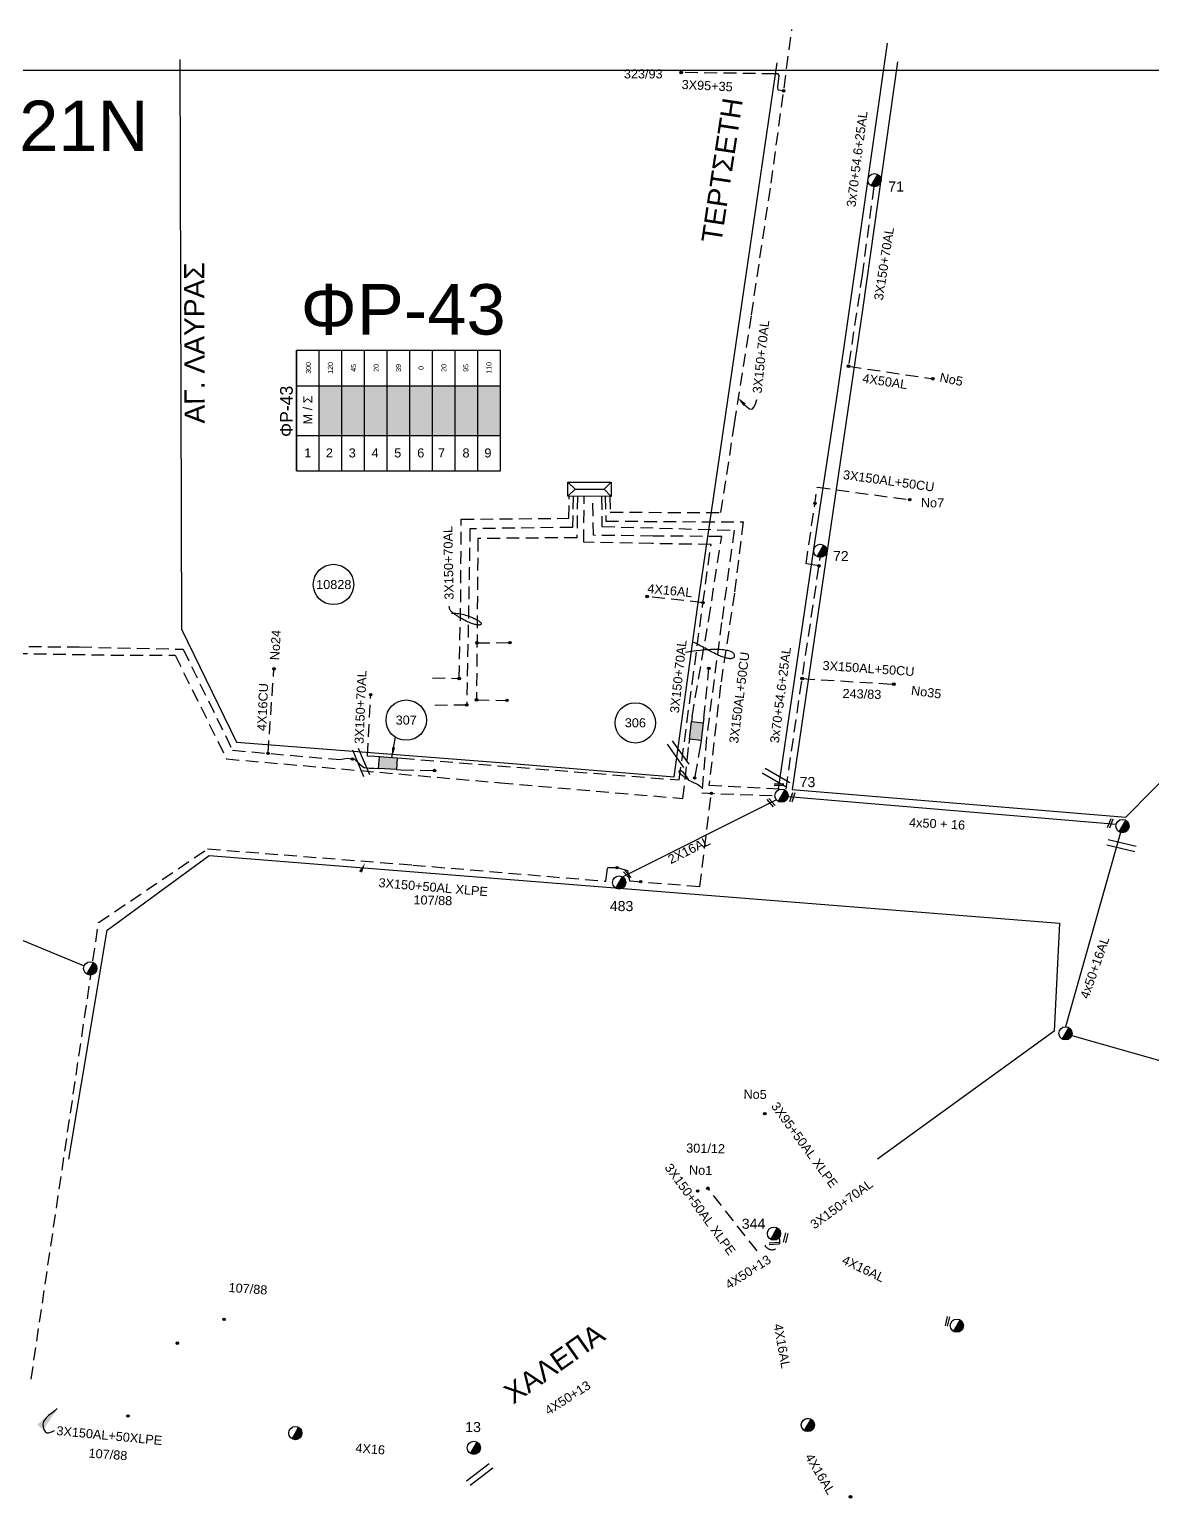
# Model space of a CAD drawing. Header units: millimetres. Extents: x 738 to 2138, y 37 to 533.
# Drawn here: x 1210.4 to 1321.7, y 377.1 to 523.7 of the extents above; entities that cross this region are included whole.
import ezdxf
from ezdxf.enums import TextEntityAlignment as Align

# ---------------------------------------------------------------- set-up
doc = ezdxf.new("R2010")
doc.units = ezdxf.units.MM
doc.linetypes.add('DASHED', pattern=[19.05, 12.7, -6.35])
for name, color, linetype in [('Link Box 4 Διευθύνσεων', 7, 'Continuous'), ('Άγνωστα', 7, 'Continuous'), ('Ασφαλειοκιβώτια Χ.Τ 9 αναχωρήσεων', 7, 'Continuous'), ('Γυμνά εναέρια ΧΤ   4x35CU', 7, 'Continuous'), ('Γυμνά εναέρια ΧΤ (1Φ)   2x16AL', 7, 'Continuous'), ('Γυμνά εναέρια ΧΤ (3Φ)   4x16AL', 7, 'Continuous'), ('Γυμνά εναέρια ΧΤ (3Φ)   4x50AL', 7, 'Continuous'), ('Γυμνά εναέρια ΧΤ και ΦΟΠ (3Φ)   4x50+16AL', 7, 'Continuous'), ('Εναέρια παροχή ΧΤ 4x16', 7, 'Continuous'), ('Επιγραφές - Σχήματα', 7, 'Continuous'), ('Καλώδια ΧΤ   3x150 AL+50XLPE', 7, 'DASHED'), ('Καλώδια ΧΤ   3x150+50AL XLPE', 7, 'DASHED'), ('Καλώδια ΧΤ   3x150+50CU', 7, 'DASHED'), ('Καλώδια ΧΤ   3x150+70 AL', 7, 'DASHED'), ('Καλώδια ΧΤ   3x150AL+50CU', 7, 'DASHED'), ('Καλώδια ΧΤ   3x95+35 XLPE', 7, 'DASHED'), ('Καλώδια ΧΤ   3x95+50 AL XLPE', 7, 'DASHED'), ('Μηχανική τομή', 7, 'Continuous'), ('Στύλος ΦΜ', 7, 'Continuous'), ('Στύλος ΦΜ @ 1', 7, 'Continuous'), ('Συνδέσεις', 7, 'Continuous'), ('Συνεστραμμένα ΧΤ   3x70+54.6+25 AL', 7, 'SYN_LINE'), ('Τομή', 7, 'Continuous'), ('Υποσταθμός πόλεως', 7, 'Continuous'), ('Υπόβαθρο ΔΕΗ', 7, 'Continuous'), ('Υπόγεια καλώδια Δικτύου ΧΤ και Παρ. ΧΤ - 3X150+70 AL', 7, 'DASHED'), ('Υπόγεια καλώδια Παροχών ΧΤ   4x16AL', 7, 'DASHED'), ('Υπόγεια καλώδια Παροχών ΧΤ   4x16CU', 7, 'DASHED'), ('Υπόγεια καλώδια Παροχών ΧΤ   4x50AL', 7, 'DASHED')]:
    doc.layers.add(name, color=color, linetype=linetype)
doc.styles.add('arial', font='arial.ttf')
doc.styles.get("Standard").update_dxf_attribs({"font": 'arial.ttf'})
doc.linetypes.add('SYN_LINE', pattern='A,0.5,-0.0001,["/\\/\\/\\/",Standard,S=0.1,R=0,X=0,Y=-0.05],-0.25', length=0.7501)
doc.dimstyles.new('ISO-25', dxfattribs={"dimtxt": 2.5, "dimasz": 2.5, "dimexe": 1.25, "dimexo": 0.625, "dimtad": 1, "dimtxsty": 'Standard', "dimcen": 2.5, "dimadec": 0, "dimazin": 0, "dimtfac": 1, "dimtmove": 0, "dimatfit": 3, "dimfxl": 1, "dimarcsym": 0})

# ---------------------------------------------------------------- blocks, each defined once
blk = doc.blocks.new('ΥΠΑΡΧΩΝ ΤΣΙΜΕΝΤΕΝΙΟΣ ΣΤΥΛΟΣ')
at = {"layer": 'Στύλος ΦΜ'}
blk.add_hatch(color=7, dxfattribs=at).paths.add_polyline_path([(-1.29, -2.28, 0.574793), (2.62, 0, 0.268822), (1.3, 2.27)])
blk.add_line((-1.29, -2.28), (1.3, 2.27), dxfattribs=at)
blk.add_circle((0, 0), 2.62, dxfattribs=at)
at = {"layer": 'Στύλος ΦΜ', "flags": 4}
for tag, p in [('ΑΡΙΘΜΟΣ', (-4.68, 8.05)), ('ΤΥΠΟΣ', (-4.91, 3.03))]:
    blk.add_attdef(tag, p, '', height=4, dxfattribs=at)
blk = doc.blocks.new('_ΣΥΝΔΕΣΗ')
at = {"layer": 'Συνδέσεις', "linetype": 'SYN_LINE', "ltscale": 40}
blk.add_hatch(color=256, dxfattribs=at).paths.add_polyline_path([(-116.75, 2339.64, 1), (-117.75, 2339.64, 1)])
at = {"layer": 'Συνδέσεις'}
blk.add_circle((-117.25, 2339.64), 0.5, dxfattribs=at)
blk = doc.blocks.new('ΜΗΧΑΝΙΚΗ ΤΟΜΗ')
at = {"layer": 'Μηχανική τομή', "ltscale": 40}
for p, q in [((-1.89, 0.78), (1.89, 0.78)), ((1.89, 0), (-1.89, 0))]:
    blk.add_line(p, q, dxfattribs=at)
blk = doc.blocks.new('ΤΟΜΗ')
at = {"layer": 'Τομή', "ltscale": 40}
for p, q in [((-5.68, 0), (5.68, 0)), ((5.68, -2.33), (-5.68, -2.33))]:
    blk.add_line(p, q, dxfattribs=at)
blk = doc.blocks.new('LINK BOX 4 ΑΝΑΧΩΡΗΣΕΩΝ')
at = {"layer": 'Link Box 4 Διευθύνσεων', "ltscale": 40}
blk.add_hatch(color=256, dxfattribs=at).paths.add_polyline_path([(-3.54, 0), (-3.54, -4.67), (3.54, -4.67), (3.54, 0)])
for p, q in [((-3.54, 0), (-5.33, 0)), ((5.33, 0), (3.54, 0)), ((-3.54, -4.67), (-5.33, -4.67)), ((5.33, -4.67), (3.54, -4.67))]:
    blk.add_line(p, q, dxfattribs=at)
blk.add_lwpolyline([(-3.54, -4.67), (-3.54, 0), (3.54, 0), (3.54, -4.67)], close=True, dxfattribs=at)
blk = doc.blocks.new('ΥΠΟΣΤΑΘΜΟΣ ΠΟΛΕΩΣ')
at = {"layer": 'Υποσταθμός πόλεως', "linetype": 'Continuous', "ltscale": 40}
blk.add_lwpolyline([(-8.57, 2.82), (8.57, 2.82), (8.57, -2.82), (-8.57, -2.82)], close=True, dxfattribs=at)
for points in [[(-5.75, 0), (-8.57, 2.82)], [(5.75, 0), (8.57, 2.82)], [(-8.57, -2.82), (-5.75, 0)], [(-5.75, 0), (5.75, 0)], [(8.57, -2.82), (5.75, 0)]]:
    blk.add_lwpolyline(points, dxfattribs=at)
at = {"layer": 'Υποσταθμός πόλεως', "linetype": 'SYN_LINE', "ltscale": 40, "flags": 1}
for tag, p in [('ΜΕΤΑΣΧΗΜΑΤΙΣΜΟΣ', (10.6, 2.39)), ('ΙΣΧΥΣ', (10.58, -0.41)), ('ΑΡΙΘΜΟΣ', (10.7, -3.13))]:
    blk.add_attdef(tag, p, '', height=1.8, dxfattribs=at)
blk = doc.blocks.new('ΑΣΦΑΛΕΙΟΚΙΒΩΤΙΟ ΥΠΟΣΤΑΘΜΟΥ 9 ΑΝΑΧΩΡΗΣΕΩΝ')
at = {"layer": 'Ασφαλειοκιβώτια Χ.Τ 9 αναχωρήσεων', "ltscale": 40}
for p, q in [((-23.8, 40.36), (24.02, 40.36)), ((-9.72, 40.36), (-9.72, -40.64)), ((9.94, 40.36), (9.94, -40.64)), ((-23.8, 31.36), (24.02, 31.36)), ((-23.8, 22.36), (24.02, 22.36)), ((-23.8, 13.36), (24.02, 13.36)), ((-23.8, 4.36), (24.02, 4.36)), ((-23.8, -4.64), (24.02, -4.64)), ((-23.8, -13.64), (24.02, -13.64)), ((-23.8, -22.64), (24.02, -22.64)), ((-23.8, -31.64), (24.02, -31.64))]:
    blk.add_line(p, q, dxfattribs=at)
at = {"layer": 'Ασφαλειοκιβώτια Χ.Τ 9 αναχωρήσεων'}
blk.add_lwpolyline([(-23.8, -40.64), (24.02, -40.64), (24.02, 40.36), (-23.8, 40.36)], close=True, dxfattribs=at)
for s, p in [('1', (-18.45, 37.24)), ('2', (-18.45, 28.67)), ('3', (-18.45, 19.6)), ('4', (-18.45, 10.58)), ('5', (-18.45, 1.57)), ('6', (-18.45, -7.57)), ('7', (-18.45, -15.81)), ('8', (-18.45, -25.5)), ('9', (-18.45, -34.19))]:
    blk.add_text(s, height=3.6, rotation=270, dxfattribs=at).set_placement(p)
at = {"layer": 'Ασφαλειοκιβώτια Χ.Τ 9 αναχωρήσεων', "ltscale": 40}
for tag, height, p in [('ΟΝΟΜΑ', 5, (-0.16, 44.31)), ('ΚΕΙΜΕΝΟ 1', 2, (17.06, 35.59)), ('ΚΕΙΜΕΝΟ 2', 2, (17.06, 26.88)), ('ΚΕΙΜΕΝΟ 3', 2, (17.06, 17.69)), ('ΚΕΙΜΕΝΟ 4', 2, (17.06, 8.71)), ('ΚΕΙΜΕΝΟ 5', 2, (17.06, -0.13)), ('ΚΕΙΜΕΝΟ 6', 2, (17.06, -9.05)), ('ΚΕΙΜΕΝΟ 7', 2, (17.06, -18.13)), ('ΚΕΙΜΕΝΟ 8', 2, (17.06, -26.85)), ('ΚΕΙΜΕΝΟ 9', 2, (17.06, -35.99)), ('ΣΧ', 2, (-0.1, -42.64))]:
    blk.add_attdef(tag, text='', height=height, dxfattribs=at).set_placement(p, align=Align.MIDDLE_CENTER)

msp = doc.modelspace()

# ---------------------------------------------------------------- hatches: boundary and pattern name
at = {"layer": 'Ασφαλειοκιβώτια Χ.Τ 9 αναχωρήσεων', "ltscale": 0.1}
h = msp.add_hatch(color=6, dxfattribs=at)
h.dxf.hatch_style = 1
h.paths.add_polyline_path([(1239.13, 488.38), (1239.13, 483.47), (1241.38, 483.47), (1241.38, 488.38)])
h = msp.add_hatch(color=5, dxfattribs=at)
h.dxf.hatch_style = 1
h.paths.add_polyline_path([(1241.38, 488.38), (1241.38, 483.47), (1243.63, 483.47), (1243.63, 488.38)])
h = msp.add_hatch(color=30, dxfattribs=at)
h.dxf.hatch_style = 1
h.paths.add_polyline_path([(1243.63, 488.38), (1243.63, 483.47), (1245.88, 483.47), (1245.88, 488.38)])
h = msp.add_hatch(color=2, dxfattribs=at)
h.dxf.hatch_style = 1
h.paths.add_polyline_path([(1245.88, 488.38), (1245.88, 483.47), (1248.13, 483.47), (1248.13, 488.38)])
h = msp.add_hatch(color=133, dxfattribs=at)
h.dxf.hatch_style = 1
h.paths.add_polyline_path([(1248.13, 488.38), (1248.13, 483.47), (1250.38, 483.47), (1250.38, 488.38)])
h = msp.add_hatch(color=62, dxfattribs=at)
h.dxf.hatch_style = 1
h.paths.add_polyline_path([(1250.38, 488.38), (1250.38, 483.47), (1252.63, 483.47), (1252.63, 488.38)])
h = msp.add_hatch(color=27, dxfattribs=at)
h.dxf.hatch_style = 1
h.paths.add_polyline_path([(1252.63, 488.38), (1252.63, 483.47), (1254.88, 483.47), (1254.88, 488.38)])
h = msp.add_hatch(color=173, dxfattribs=at)
h.dxf.hatch_style = 1
h.paths.add_polyline_path([(1254.88, 488.38), (1254.88, 483.47), (1257.13, 483.47), (1257.13, 488.38)])

# ---------------------------------------------------------------- linework, layer by layer
at = {"layer": 'Άγνωστα', "color": 2, "linetype": 'DASHED', "ltscale": 0.1}
msp.add_lwpolyline([(1247.25, 450.31), (1250.58, 450.25)], dxfattribs=at)
at = {"layer": 'Άγνωστα', "color": 62, "linetype": 'DASHED', "const_width": 0.0000003}
msp.add_lwpolyline([(1229.71, 395.86), (1228.91, 384.84), (1220.19, 385.47), (1220.17, 386.37)], dxfattribs=at)
at = {"layer": 'Γυμνά εναέρια ΧΤ   4x35CU', "color": 2, "ltscale": 0.1}
msp.add_lwpolyline([(1200.02, 437.44), (1215.84, 430.89)], dxfattribs=at)
at = {"layer": 'Γυμνά εναέρια ΧΤ (1Φ)   2x16AL', "color": 62, "ltscale": 0.1}
msp.add_lwpolyline([(1269.21, 439.72), (1284.45, 447.36)], dxfattribs=at)
at = {"layer": 'Γυμνά εναέρια ΧΤ (3Φ)   4x16AL', "color": 30, "ltscale": 10, "const_width": 0.0000003}
for points in [[(1284.09, 403.71), (1287.26, 385.96)], [(1284.86, 404.21), (1284.86, 404.21), (1301.76, 395.53)]]:
    msp.add_lwpolyline(points, dxfattribs=at)
at = {"layer": 'Γυμνά εναέρια ΧΤ (3Φ)   4x16AL', "color": 30, "linetype": 'SYN_LINE', "ltscale": 10, "const_width": 0.0000003}
msp.add_lwpolyline([(1287.87, 384.82), (1291.81, 378.26)], dxfattribs=at)
at = {"layer": 'Γυμνά εναέρια ΧΤ (3Φ)   4x50AL', "color": 30, "ltscale": 0.1}
msp.add_lwpolyline([(1313.74, 423.98), (1345.5, 414.96)], dxfattribs=at)
at = {"layer": 'Γυμνά εναέρια ΧΤ (3Φ)   4x50AL', "color": 30, "ltscale": 0.1, "const_width": 0.0000003}
msp.add_lwpolyline([(1255.11, 383.28), (1283.78, 403.87)], dxfattribs=at)
at = {"layer": 'Γυμνά εναέρια ΧΤ (3Φ)   4x50AL', "color": 133, "ltscale": 0.1, "const_width": 0.0000003}
msp.add_lwpolyline([(1262.3, 348.16), (1254.61, 382.49)], dxfattribs=at)
at = {"layer": 'Γυμνά εναέρια ΧΤ και ΦΟΠ (3Φ)   4x50+16AL', "color": 62}
msp.add_lwpolyline([(1285.62, 447.67), (1318.15, 444.95)], dxfattribs=at)
at = {"layer": 'Γυμνά εναέρια ΧΤ και ΦΟΠ (3Φ)   4x50+16AL', "color": 30}
msp.add_lwpolyline([(1318.57, 444.12), (1313.12, 424.85)], dxfattribs=at)
at = {"layer": 'Εναέρια παροχή ΧΤ 4x16', "color": 30, "ltscale": 0.1, "const_width": 0.0000003}
msp.add_lwpolyline([(1237.43, 384.51), (1253.83, 383.26)], dxfattribs=at)
at = {"layer": 'Επιγραφές - Σχήματα'}
msp.add_lwpolyline([(747.16, 52.8), (1697.68, 43.15), (1697.68, 519.66), (747.16, 519.66)], close=True, dxfattribs=at)
for points in [[(1281.31, 486.51), (1281.48, 486.37), (1281.64, 486.23), (1281.8, 486.12), (1281.95, 486.07), (1282.1, 486.12), (1282.24, 486.27), (1282.39, 486.57), (1282.53, 487.04)], [(1252.26, 465.85), (1252.45, 465.85), (1252.64, 465.85), (1252.83, 465.83), (1253, 465.81), (1253.17, 465.78), (1253.33, 465.75), (1253.49, 465.71), (1253.63, 465.67), (1253.77, 465.63), (1253.89, 465.59), (1254.01, 465.54), (1254.13, 465.5), (1254.24, 465.45), (1254.34, 465.41), (1254.43, 465.37), (1254.53, 465.32), (1254.61, 465.28), (1254.7, 465.24), (1254.77, 465.2), (1254.85, 465.16), (1254.91, 465.12), (1254.97, 465.08), (1255.03, 465.04), (1255.07, 465.01), (1255.11, 464.97), (1255.14, 464.94), (1255.17, 464.91), (1255.19, 464.88), (1255.2, 464.85), (1255.2, 464.82), (1255.2, 464.8), (1255.2, 464.78), (1255.19, 464.76), (1255.17, 464.74), (1255.15, 464.72), (1255.13, 464.7), (1255.09, 464.69), (1255.05, 464.69), (1255, 464.68), (1254.95, 464.68), (1254.89, 464.69), (1254.81, 464.69), (1254.74, 464.71), (1254.65, 464.72), (1254.56, 464.74), (1254.47, 464.77), (1254.37, 464.8), (1254.27, 464.83), (1254.16, 464.87), (1254.05, 464.92), (1253.94, 464.96), (1253.83, 465.01), (1253.72, 465.06), (1253.61, 465.11), (1253.51, 465.17), (1253.4, 465.22), (1253.3, 465.28), (1253.21, 465.33), (1253.12, 465.39), (1253.03, 465.44), (1252.94, 465.49), (1252.87, 465.54), (1252.79, 465.59), (1252.72, 465.64), (1252.66, 465.68), (1252.6, 465.73), (1252.54, 465.77), (1252.49, 465.81), (1252.44, 465.85), (1252.39, 465.89), (1252.34, 465.93), (1252.29, 465.97), (1252.25, 466.01), (1252.2, 466.06), (1252.16, 466.11), (1252.12, 466.17), (1252.09, 466.24), (1252.06, 466.33), (1252.05, 466.42), (1252.04, 466.54)], [(1275.45, 462), (1276.01, 462.08), (1276.51, 462.15), (1276.94, 462.2), (1277.33, 462.24), (1277.67, 462.26), (1277.97, 462.28), (1278.23, 462.29), (1278.47, 462.29), (1278.68, 462.29), (1278.88, 462.28), (1279.06, 462.26), (1279.22, 462.24), (1279.36, 462.22), (1279.5, 462.2), (1279.61, 462.17), (1279.72, 462.14), (1279.82, 462.11), (1279.91, 462.08), (1279.99, 462.05), (1280.05, 462.01), (1280.11, 461.97), (1280.17, 461.92), (1280.21, 461.88), (1280.24, 461.83), (1280.27, 461.77), (1280.28, 461.71), (1280.29, 461.66), (1280.29, 461.6), (1280.28, 461.55), (1280.26, 461.5), (1280.23, 461.45), (1280.19, 461.41), (1280.14, 461.38), (1280.08, 461.36), (1280.01, 461.35), (1279.94, 461.34), (1279.86, 461.34), (1279.78, 461.35), (1279.69, 461.36), (1279.59, 461.38), (1279.5, 461.4), (1279.4, 461.42), (1279.3, 461.45), (1279.2, 461.49), (1279.09, 461.52), (1278.98, 461.57), (1278.86, 461.62), (1278.73, 461.67), (1278.59, 461.74), (1278.45, 461.8), (1278.31, 461.88), (1278.16, 461.95), (1278.01, 462.03), (1277.85, 462.11), (1277.7, 462.2), (1277.55, 462.28), (1277.39, 462.37), (1277.24, 462.46), (1277.08, 462.54), (1276.92, 462.63), (1276.75, 462.72), (1276.57, 462.81), (1276.38, 462.9), (1276.17, 462.99)], [(1275.83, 449.23), (1275.64, 449.53), (1275.49, 449.75), (1275.35, 449.93), (1275.24, 450.05), (1275.15, 450.13), (1275.08, 450.18), (1275.01, 450.21), (1274.96, 450.22), (1274.92, 450.23), (1274.88, 450.23), (1274.85, 450.22), (1274.83, 450.21), (1274.81, 450.19), (1274.8, 450.17), (1274.8, 450.15), (1274.8, 450.12), (1274.81, 450.1), (1274.83, 450.07), (1274.85, 450.03), (1274.88, 450), (1274.92, 449.96), (1274.96, 449.92), (1275, 449.88), (1275.05, 449.84), (1275.11, 449.79), (1275.17, 449.74), (1275.24, 449.69), (1275.3, 449.64), (1275.37, 449.59), (1275.44, 449.54), (1275.51, 449.49), (1275.58, 449.44), (1275.65, 449.39), (1275.72, 449.35), (1275.79, 449.3), (1275.86, 449.26), (1275.93, 449.22), (1276.01, 449.18), (1276.1, 449.14), (1276.2, 449.09), (1276.3, 449.05), (1276.41, 449), (1276.53, 448.95), (1276.65, 448.89), (1276.76, 448.82), (1276.88, 448.74), (1277, 448.65), (1277.11, 448.54)]]:
    msp.add_lwpolyline(points, dxfattribs=at)
for centre in [(1240.56, 468.7), (1247.77, 455.25), (1270.48, 454.98)]:
    msp.add_circle(centre, 2, dxfattribs=at)
for points in [[(1281.19, 486.4), (1280.61, 487.23), (1281.43, 486.63)], [(1243.09, 440.28), (1243.7, 441.09), (1243.38, 440.13)]]:
    msp.add_solid(points, dxfattribs=at)
at = {"layer": 'Καλώδια ΧΤ   3x150 AL+50XLPE', "color": 62, "const_width": 0.0000003}
msp.add_lwpolyline([(1220.31, 386.27), (1224.48, 385.95), (1225.08, 393.49), (1225.08, 393.49)], dxfattribs=at)
at = {"layer": 'Καλώδια ΧΤ   3x150 AL+50XLPE', "color": 62, "ltscale": 0.1, "const_width": 0.0000003}
msp.add_lwpolyline([(1220.19, 386.28), (1219.41, 386.27), (1213.63, 386.49), (1213.63, 386.49), (1210.59, 389.92), (1210.59, 389.92)], dxfattribs=at)
at = {"layer": 'Καλώδια ΧΤ   3x150+50AL XLPE', "color": 30, "ltscale": 0.1}
msp.add_line((1282.55, 402.63), (1277.66, 408.85), dxfattribs=at)
at = {"layer": 'Καλώδια ΧΤ   3x150+50AL XLPE', "color": 62, "ltscale": 0.1}
for points in [[(1269.9, 439.33), (1276.88, 438.75), (1278.01, 447.99)], [(1210.59, 389.92), (1217.28, 435.18), (1228.08, 442.49), (1248.42, 440.89), (1267.57, 439.28), (1267.73, 440.63), (1268.67, 440.63)], [(1268.67, 440.63), (1269.71, 440.36), (1269.71, 440.36), (1269.9, 439.33), (1269.9, 439.33), (1269.9, 439.33), (1269.9, 439.33), (1269.9, 439.33)]]:
    msp.add_lwpolyline(points, dxfattribs=at)
at = {"layer": 'Καλώδια ΧΤ   3x150+50AL XLPE', "color": 30, "ltscale": 0.1, "const_width": 0.0000003}
msp.add_lwpolyline([(1283.31, 403.22), (1281.79, 402.04), (1276.65, 408.57)], dxfattribs=at)
at = {"layer": 'Καλώδια ΧΤ   3x150+50AL XLPE', "color": 30, "ltscale": 0.1}
msp.add_arc((1284.03, 403.54), 0.784, 203.7214, 29.3327, dxfattribs=at)
at = {"layer": 'Καλώδια ΧΤ   3x150+50CU', "color": 173, "ltscale": 0.1}
msp.add_lwpolyline([(1285.42, 448.41), (1286.79, 457.89), (1288.81, 471.38)], dxfattribs=at)
at = {"layer": 'Καλώδια ΧΤ   3x150+50CU', "color": 173, "linetype": 'DASHED', "ltscale": 0.1}
msp.add_lwpolyline([(1287.01, 459.37), (1296.1, 458.81)], dxfattribs=at)
at = {"layer": 'Καλώδια ΧΤ   3x150+70 AL', "color": 27, "ltscale": 0.1}
msp.add_lwpolyline([(1267.94, 477.43), (1267.99, 475.87), (1278.96, 475.82), (1280.32, 484.66), (1281.99, 495.41), (1283.94, 508.47), (1286, 523.7)], dxfattribs=at)
at = {"layer": 'Καλώδια ΧΤ   3x150+70 AL', "color": 173, "ltscale": 0.1}
msp.add_lwpolyline([(1294.11, 508.13), (1292.97, 499.39), (1291.6, 490.34)], dxfattribs=at)
at = {"layer": 'Καλώδια ΧΤ   3x150+70 AL', "color": 2, "ltscale": 0.1}
for points in [[(1247.33, 451.48), (1274.83, 449.32), (1276.11, 458.85), (1277.18, 466.84), (1277.98, 472.66), (1272.1, 472.75), (1265.37, 472.89), (1265.4, 477.44)], [(1244.67, 451.66), (1243.94, 451.69), (1244.25, 457.77)]]:
    msp.add_lwpolyline(points, dxfattribs=at)
at = {"layer": 'Καλώδια ΧΤ   3x150+70 AL', "color": 5, "ltscale": 0.1}
msp.add_lwpolyline([(1264.31, 477.44), (1264.25, 474.36), (1254.09, 474.22), (1253.77, 456.75), (1249.94, 456.71)], dxfattribs=at)
at = {"layer": 'Καλώδια ΧΤ   3x150+70 AL', "color": 30, "ltscale": 0.1}
for points in [[(1250.36, 459.45), (1253.02, 459.38), (1253.17, 466.93), (1253.22, 475.16), (1263.9, 475.26), (1263.93, 477.44)], [(1170.34, 444.13), (1171.19, 449.68), (1183.4, 448.54), (1193.87, 447.6), (1194.84, 447.65), (1195.46, 448.14), (1195.73, 449.16), (1196.41, 456.55), (1196.64, 457.22), (1197.2, 457.74), (1201.79, 461.85), (1202.24, 461.9), (1208.95, 461.86), (1218.51, 461.7), (1224.86, 461.69), (1229.96, 451.4), (1257.1, 449.04), (1275.2, 447.48), (1275.79, 452.92)]]:
    msp.add_lwpolyline(points, dxfattribs=at)
at = {"layer": 'Καλώδια ΧΤ   3x150+70 AL', "color": 6, "ltscale": 0.1}
for points in [[(1264.74, 477.44), (1264.69, 473.33), (1254.87, 473.25), (1254.73, 457.26)], [(1202.73, 462.63), (1215.35, 462.5), (1225.65, 462.28), (1230.56, 452.26), (1241.18, 451.34), (1241.9, 451.47), (1242.65, 451.37), (1243.18, 450.9), (1243.58, 450.57), (1244.12, 450.5), (1244.59, 450.5)], [(1254.78, 462.91), (1258.05, 462.93)], [(1254.73, 457.26), (1257.76, 457.21)]]:
    msp.add_lwpolyline(points, dxfattribs=at)
at = {"layer": 'Καλώδια ΧΤ   3x150+70 AL', "color": 133, "ltscale": 0.1}
msp.add_lwpolyline([(1276.1, 455.57), (1277.75, 465.21), (1279.04, 473.45), (1272.25, 473.5), (1266.34, 473.57), (1266.25, 477.32)], dxfattribs=at)
at = {"layer": 'Καλώδια ΧΤ   3x150+70 AL', "color": 62, "ltscale": 0.1}
msp.add_lwpolyline([(1267.12, 477.37), (1267.17, 474.44), (1280.27, 474.08), (1279.03, 464.93), (1277.53, 453.49), (1277.06, 448.03), (1284.31, 447.76)], dxfattribs=at)
at = {"layer": 'Καλώδια ΧΤ   3x150+70 AL', "color": 30, "linetype": 'Continuous', "ltscale": 0.1, "const_width": 0.0000003}
for points in [[(1312.56, 423.86), (1296.01, 411.72)], [(1284.88, 404.35), (1285.07, 404.6), (1296.01, 411.72)]]:
    msp.add_lwpolyline(points, dxfattribs=at)
at = {"layer": 'Καλώδια ΧΤ   3x150AL+50CU', "color": 173, "ltscale": 0.1}
for points in [[(1288.69, 470.53), (1287.4, 470.74), (1288.52, 478.34), (1297.68, 477.09)], [(1267.5, 477.43), (1267.55, 474.98), (1281.17, 474.89), (1280.3, 467.84), (1278.92, 458.7), (1277.78, 448.82), (1285.19, 448.42)]]:
    msp.add_lwpolyline(points, dxfattribs=at)
at = {"layer": 'Καλώδια ΧΤ   3x95+35 XLPE', "color": 27, "ltscale": 0.1}
msp.add_lwpolyline([(1285.18, 517.63), (1284.62, 517.68), (1284.61, 518.01), (1284.74, 519.15), (1284.63, 519.31), (1284.3, 519.31), (1275.02, 519.45)], dxfattribs=at)
at = {"layer": 'Καλώδια ΧΤ   3x95+50 AL XLPE', "color": 30, "ltscale": 0.1, "const_width": 0.0000003}
msp.add_lwpolyline([(1284.65, 404.85), (1289.2, 408.28), (1283.31, 416.24)], dxfattribs=at)
at = {"layer": 'Συνεστραμμένα ΧΤ   3x70+54.6+25 AL', "color": 173, "ltscale": 10}
msp.add_lwpolyline([(1284.67, 448.45), (1288.18, 472.19), (1290.5, 487.44), (1292.83, 503.8), (1295.47, 522.34)], dxfattribs=at)
at = {"layer": 'Υπόβαθρο ΔΕΗ', "ltscale": 0.1}
for points in [[(1225.32, 520.75), (1225.5, 464.26), (1230.93, 453.07), (1257.91, 451), (1274.32, 449.64), (1276.65, 466.41), (1281.47, 499.38), (1284.54, 520.42)], [(1296.46, 520.5), (1292.98, 495.91), (1286.03, 448.36), (1319.11, 445.62), (1337.37, 464.13), (1341.45, 497.64), (1344.38, 519.99)], [(1214.33, 411.72), (1218.12, 434.42), (1228.23, 441.82), (1263.07, 439.06), (1312.53, 435.12), (1311.99, 424.43), (1294.48, 411.72)]]:
    msp.add_lwpolyline(points, dxfattribs=at)
at = {"layer": 'Υπόβαθρο ΔΕΗ', "ltscale": 0.1, "const_width": 0.0000003}
for points in [[(1214.33, 411.72), (1211.23, 390.74), (1214.11, 387.18), (1254.79, 384.4), (1294.48, 411.72)], [(1314.58, 402.72), (1314.58, 402.72), (1265.33, 368.62), (1264.54, 358.82), (1326.33, 354.4), (1334.98, 404.34), (1334.98, 404.34), (1318.51, 405.66), (1314.58, 402.72)]]:
    msp.add_lwpolyline(points, dxfattribs=at)
msp.add_lwpolyline([(1215.99, 362.57), (1248.74, 359.83, 0.806574), (1248.95, 377.02), (1215.55, 379.26, 1.117761), (1215.99, 362.57, 0)], format="xyb", dxfattribs=at)
at = {"layer": 'Υπόγεια καλώδια Δικτύου ΧΤ και Παρ. ΧΤ - 3X150+70 AL', "ltscale": 0.1}
for points in [[(1277.26, 455.43), (1277.77, 460.39)], [(1276.95, 452.79), (1276.35, 449.5)]]:
    msp.add_lwpolyline(points, dxfattribs=at)
at = {"layer": 'Υπόγεια καλώδια Παροχών ΧΤ   4x16AL', "color": 2, "ltscale": 0.1}
msp.add_lwpolyline([(1277.19, 466.89), (1271.64, 467.51)], dxfattribs=at)
at = {"layer": 'Υπόγεια καλώδια Παροχών ΧΤ   4x16CU', "color": 6, "ltscale": 0.1}
msp.add_lwpolyline([(1234.07, 451.96), (1234.66, 460.33)], dxfattribs=at)
at = {"layer": 'Υπόγεια καλώδια Παροχών ΧΤ   4x50AL', "color": 173, "ltscale": 0.1}
msp.add_lwpolyline([(1291.6, 490.34), (1291.6, 490.33), (1299.97, 489.09)], dxfattribs=at)

# ---------------------------------------------------------------- block references
at = {"color": 62, "xscale": 0.25, "yscale": 0.25, "zscale": 0.25}
for p in [(1312.63, -168.67), (1305.97, -176.34), (1306.98, -176.06), (1259.03, -189.05), (1254.39, -191.42), (1249.51, -198.63), (1321.12, -206.65)]:
    msp.add_blockref('_ΣΥΝΔΕΣΗ', p, dxfattribs=at)
at = {"layer": 'Link Box 4 Διευθύνσεων'}
for p, xscale, yscale, zscale, rotation in [((1275.95, 454.25), 0.2500000000000497, 0.2500000000000497, 0.2500000000000497, 83.25237972118116), ((1245.92, 450.41), 0.2500000000000948, 0.2500000000000948, 0.2500000000000948, 176.0294121258296)]:
    msp.add_blockref('LINK BOX 4 ΑΝΑΧΩΡΗΣΕΩΝ', p, dxfattribs=dict(at, xscale=xscale, yscale=yscale, zscale=zscale, rotation=rotation))
at = {"layer": 'Ασφαλειοκιβώτια Χ.Τ 9 αναχωρήσεων', "xscale": 0.25, "yscale": 0.25, "zscale": 0.25, "rotation": 90}
msp.add_blockref('ΑΣΦΑΛΕΙΟΚΙΒΩΤΙΟ ΥΠΟΣΤΑΘΜΟΥ 9 ΑΝΑΧΩΡΗΣΕΩΝ', (1246.97, 485.9), dxfattribs=at).add_auto_attribs({'ΟΝΟΜΑ': 'ΦP-43', 'ΚΕΙΜΕΝΟ 2': '120', 'ΚΕΙΜΕΝΟ 1': '300', 'ΚΕΙΜΕΝΟ 3': '45', 'ΚΕΙΜΕΝΟ 4': '20', 'ΚΕΙΜΕΝΟ 5': '39', 'ΚΕΙΜΕΝΟ 6': '0', 'ΚΕΙΜΕΝΟ 7': '20', 'ΚΕΙΜΕΝΟ 8': '95', 'ΚΕΙΜΕΝΟ 9': '110'})
at = {"layer": 'Μηχανική τομή'}
for p, xscale, yscale, zscale, rotation in [((1284.72, 448.94), 0.2500000000000074, 0.2500000000000074, 0.2500000000000074, 178.6738364668688), ((1283.87, 447.01), 0.2500000000000081, 0.2500000000000081, 0.2500000000000081, 310.9224371497209), ((1285.95, 447.64), 0.2500000000000308, 0.2500000000000308, 0.2500000000000308, 252.0118968856169), ((1317.46, 445.06), 0.2500000000000001, 0.2500000000000001, 0.2500000000000001, 248.540921122463), ((1269.61, 439.87), 0.2500000000000081, 0.2500000000000081, 0.2500000000000081, 310.9224371497209), ((1284.23, 403.27), 0.2500000000000167, 0.2500000000000167, 0.2500000000000167, 3.067047782138963), ((1285.47, 403.91), 0.2499999999999576, 0.2499999999999576, 0.2499999999999576, 76.82541218179551), ((1301.51, 395.63), 0.2499999999999576, 0.2499999999999576, 0.2499999999999576, 76.82541218179551)]:
    msp.add_blockref('ΜΗΧΑΝΙΚΗ ΤΟΜΗ', p, dxfattribs=dict(at, xscale=xscale, yscale=yscale, zscale=zscale, rotation=rotation))
at = {"layer": 'Στύλος ΦΜ @ 1', "ltscale": 40}
ref = msp.add_blockref('ΥΠΑΡΧΩΝ ΤΣΙΜΕΝΤΕΝΙΟΣ ΣΤΥΛΟΣ', (1294.18, 508.78), dxfattribs=dict(at, xscale=0.25, yscale=0.25, zscale=0.25))
ref.add_attrib('ΤΥΠΟΣ', '71', (1295.55, 507.65), dxfattribs={"layer": 'Στύλος ΦΜ', "height": 1, "flags": 4})
ref = msp.add_blockref('ΥΠΑΡΧΩΝ ΤΣΙΜΕΝΤΕΝΙΟΣ ΣΤΥΛΟΣ', (1288.81, 472.03), dxfattribs=dict(at, xscale=0.25, yscale=0.25, zscale=0.25))
ref.add_attrib('ΤΥΠΟΣ', '72', (1290.07, 471.01), dxfattribs={"layer": 'Στύλος ΦΜ', "height": 1, "flags": 4})
ref = msp.add_blockref('ΥΠΑΡΧΩΝ ΤΣΙΜΕΝΤΕΝΙΟΣ ΣΤΥΛΟΣ', (1284.97, 447.76), dxfattribs=dict(at, xscale=0.25, yscale=0.25, zscale=0.25))
ref.add_attrib('ΤΥΠΟΣ', '73', (1286.77, 448.61), dxfattribs={"layer": 'Στύλος ΦΜ', "height": 1, "flags": 4})
at = {"layer": 'Στύλος ΦΜ @ 1', "ltscale": 40, "xscale": 0.25, "yscale": 0.25, "zscale": 0.25}
for p in [(1318.77, 444.75), (1216.45, 430.64), (1313.12, 424.2), (1284.22, 404.35), (1302.34, 395.23), (1302.34, 395.23), (1287.57, 385.39), (1287.57, 385.39), (1287.57, 385.38), (1287.57, 385.38), (1236.78, 384.58), (1236.78, 384.58)]:
    msp.add_blockref('ΥΠΑΡΧΩΝ ΤΣΙΜΕΝΤΕΝΙΟΣ ΣΤΥΛΟΣ', p, dxfattribs=at)
at = {"layer": 'Στύλος ΦΜ @ 1', "ltscale": 40}
ref = msp.add_blockref('ΥΠΑΡΧΩΝ ΤΣΙΜΕΝΤΕΝΙΟΣ ΣΤΥΛΟΣ', (1268.88, 439.15), dxfattribs=dict(at, xscale=0.25, yscale=0.25, zscale=0.25))
ref.add_attrib('ΤΥΠΟΣ', '483', (1267.95, 436.32), dxfattribs={"layer": 'Στύλος ΦΜ', "height": 1, "flags": 4})
ref = msp.add_blockref('ΥΠΑΡΧΩΝ ΤΣΙΜΕΝΤΕΝΙΟΣ ΣΤΥΛΟΣ', (1284.22, 404.35), dxfattribs=dict(at, xscale=0.25, yscale=0.25, zscale=0.25))
ref.add_attrib('ΤΥΠΟΣ', '344', (1281.03, 404.83), dxfattribs={"layer": 'Στύλος ΦΜ', "height": 1, "flags": 4})
ref = msp.add_blockref('ΥΠΑΡΧΩΝ ΤΣΙΜΕΝΤΕΝΙΟΣ ΣΤΥΛΟΣ', (1254.47, 383.12), dxfattribs=dict(at, xscale=0.25, yscale=0.25, zscale=0.25))
ref.add_attrib('ΤΥΠΟΣ', '13', (1253.62, 384.68), dxfattribs={"layer": 'Στύλος ΦΜ', "height": 1, "flags": 4})
at = {"layer": 'Συνδέσεις', "xscale": 0.25, "yscale": 0.25, "zscale": 0.25}
for p in [(1304.34, -65.46), (1314.49, -67.28), (1320.92, -94.57), (1329.28, -95.82), (1317.6, -108.17), (1326.99, -107.81), (1318, -114.37), (1300.96, -117.4), (1306.5, -118.02), (1284.09, -122), (1287.36, -121.98), (1263.97, -124.57), (1307.08, -124.52), (1282.33, -125.53), (1316.32, -125.53), (1325.41, -126.09), (1273.56, -127.13), (1284.04, -127.65), (1283.08, -128.16), (1287.07, -127.7), (1263.38, -132.95), (1271.75, -133.51), (1279.89, -134.66), (1305.67, -135.4), (1307.33, -136.91), (1297.98, -144.28), (1300.32, -145.67)]:
    msp.add_blockref('_ΣΥΝΔΕΣΗ', p, dxfattribs=at)
at = {"layer": 'Τομή'}
for p, xscale, yscale, zscale, rotation in [((1274.48, 451.7), 0.2500000000002782, 0.2500000000002782, 0.2500000000002782, 125.2973139331944), ((1243.03, 450.95), 0.2500000000001899, 0.2500000000001899, 0.2500000000001899, 112.8707134360247), ((1284.27, 449.28), 0.2500000000002115, 0.2500000000002115, 0.2500000000002115, 149.5312634139546), ((1318.6, 442.52), 0.2500000000003196, 0.2500000000003196, 0.2500000000003196, 166.3853712533971), ((1254.87, 380.7), 0.250000000000014, 0.250000000000014, 0.250000000000014, 37.23613007558336)]:
    msp.add_blockref('ΤΟΜΗ', p, dxfattribs=dict(at, xscale=xscale, yscale=yscale, zscale=zscale, rotation=rotation))
at = {"layer": 'Υποσταθμός πόλεως', "xscale": 0.2499999999999469, "yscale": 0.2499999999999469, "zscale": 0.2499999999999469, "rotation": 359.9491170261945}
msp.add_blockref('ΥΠΟΣΤΑΘΜΟΣ ΠΟΛΕΩΣ', (1265.94, 478.14), dxfattribs=at)

# ---------------------------------------------------------------- texts
at = {"layer": 'Ασφαλειοκιβώτια Χ.Τ 9 αναχωρήσεων', "insert": (1237.56, 483.47), "char_height": 0.9, "width": 4.9136, "attachment_point": 1, "rotation": 90}
msp.add_mtext('\\pi1.0918;Μ / Σ', dxfattribs=at)
at = {"layer": 'Γυμνά εναέρια ΧΤ (1Φ)   2x16AL', "insert": (1273.59, 441.77), "char_height": 0.9, "width": 84.1859, "attachment_point": 1, "rotation": 26.5614, "style": 'arial'}
msp.add_mtext('2X16AL', dxfattribs=at)
at = {"layer": 'Γυμνά εναέρια ΧΤ (3Φ)   4x16AL', "char_height": 0.9, "width": 84.1859, "attachment_point": 1, "style": 'arial'}
for insert, rotation in [((1291.26, 402.24), 334.5492), ((1285.06, 395.49), 280.3207), ((1288.04, 382.68), 300.9231)]:
    msp.add_mtext('4X16AL', dxfattribs=dict(at, insert=insert, rotation=rotation))
at = {"layer": 'Γυμνά εναέρια ΧΤ (3Φ)   4x50AL', "char_height": 0.9, "width": 8.6234, "attachment_point": 1, "rotation": 32.6885, "style": 'arial'}
for insert in [(1279.27, 399.56), (1261.39, 387.09)]:
    msp.add_mtext('4X50+13', dxfattribs=dict(at, insert=insert))
at = {"layer": 'Γυμνά εναέρια ΧΤ και ΦΟΠ (3Φ)   4x50+16AL', "char_height": 0.9, "width": 84.1859, "attachment_point": 1, "style": 'arial'}
for s, insert, rotation in [('4x50 + 16', (1297.64, 445.57), 357.1203), ('4x50+16AL', (1314.54, 427.85), 70.8867)]:
    msp.add_mtext(s, dxfattribs=dict(at, insert=insert, rotation=rotation))
at = {"layer": 'Εναέρια παροχή ΧΤ 4x16', "insert": (1242.77, 383.56), "char_height": 0.9, "width": 84.1859, "attachment_point": 1, "rotation": 355.8073, "style": 'arial'}
msp.add_mtext('4X16', dxfattribs=at)
at = {"layer": 'Επιγραφές - Σχήματα'}
for s, insert, char_height, width, attachment_point in [('{\\fArial|b0|i0|c161|p34;323/93}', (1269.34, 519.76), 0.9, 8.5591, 1), ('21N', (1209.41, 516.66), 5, 1.2368, 1), ('10828', (1238.84, 469.14), 0.9, 8.5591, 1), ('307', (1247.77, 455.25), 0.9, 5.0311, 5), ('306', (1270.48, 454.98), 0.9, 5.0311, 5)]:
    msp.add_mtext(s, dxfattribs=dict(at, insert=insert, char_height=char_height, width=width, attachment_point=attachment_point))
at = {"layer": 'Επιγραφές - Σχήματα', "attachment_point": 1, "style": 'arial'}
for s, insert, char_height, width, rotation in [('ΤΕΡΤΣΕΤΗ', (1277.01, 502.75), 2, 42.5503, 81.4401), ('ΑΓ. ΛΑΥΡΑΣ', (1225.8, 484.64), 2, 42.5503, 90.2087), ('No5', (1300.76, 489.69), 0.9, 84.1859, 348.7824), ('No7', (1298.79, 477.27), 0.9, 84.1859, 358.832), ('No24', (1234.27, 461.22), 0.9, 84.1859, 86.6555), ('No35', (1297.88, 458.66), 0.9, 84.1859, 352.7429), ('No5', (1281.21, 418.64), 0.9, 84.1859, 358.832), ('301/12', (1275.53, 413.29), 0.9, 84.1859, 358.832), ('No1', (1275.81, 411.11), 0.9, 84.1859, 358.832), ('107/88', (1230.2, 399.47), 0.9, 84.1859, 356.0203), ('ΧΑΛΕΠΑ', (1257.23, 389.03), 2, 42.5503, 35.1312), ('107/88', (1216.32, 383.05), 0.9, 84.1859, 356.0203)]:
    msp.add_mtext(s, dxfattribs=dict(at, insert=insert, char_height=char_height, width=width, rotation=rotation))
at = {"layer": 'Επιγραφές - Σχήματα', "linetype": 'Continuous', "insert": (1237.3, 498.47), "char_height": 5, "width": 2.0706, "attachment_point": 1}
msp.add_mtext('ΦP-43', dxfattribs=at)
at = {"layer": 'Επιγραφές - Σχήματα', "ltscale": 40, "char_height": 0.9, "width": 47.0228, "attachment_point": 1, "rotation": 358.3609, "style": 'arial'}
for s, insert in [('{\\fArial|b0|i0|c161|p34;243/83}', (1291.03, 458.35)), ('{\\fArial|b0|i0|c161|p34;107/88}', (1248.5, 437.9))]:
    msp.add_mtext(s, dxfattribs=dict(at, insert=insert))
at = {"layer": 'Καλώδια ΧΤ   3x150 AL+50XLPE', "insert": (1218.34, 384.33), "char_height": 0.9, "width": 13.9242, "attachment_point": 5, "rotation": 354.5459, "style": 'arial'}
msp.add_mtext('3X150AL+50XLPE', dxfattribs=at)
at = {"layer": 'Καλώδια ΧΤ   3x150+50AL XLPE', "insert": (1245.07, 439.6), "char_height": 0.9, "width": 84.1859, "attachment_point": 1, "rotation": 355.1918, "style": 'arial'}
msp.add_mtext('3X150+50AL XLPE', dxfattribs=at)
at = {"layer": 'Καλώδια ΧΤ   3x150+70 AL', "char_height": 0.9, "width": 84.1859, "attachment_point": 1, "style": 'arial'}
for insert, rotation in [((1294.12, 496.95), 81.2334), ((1282.09, 487.69), 83.9085), ((1251.57, 467.18), 91.0257), ((1273.9, 456), 83.9085), ((1242.64, 452.91), 87.66), ((1287.7, 405.48), 36.2621)]:
    msp.add_mtext('3X150+70AL', dxfattribs=dict(at, insert=insert, rotation=rotation))
at = {"layer": 'Καλώδια ΧΤ   3x150AL+50CU', "char_height": 0.9, "width": 84.1859, "attachment_point": 1, "style": 'arial'}
for insert, rotation in [((1291.14, 480.05), 352.0472), ((1279.77, 453.01), 82.8671), ((1289.07, 461.13), 356.1164)]:
    msp.add_mtext('3X150AL+50CU', dxfattribs=dict(at, insert=insert, rotation=rotation))
at = {"layer": 'Καλώδια ΧΤ   3x95+35 XLPE', "insert": (1275.09, 518.72), "char_height": 0.9, "width": 84.1859, "attachment_point": 1, "rotation": 357.1479, "style": 'arial'}
msp.add_mtext('3X95+35', dxfattribs=at)
at = {"layer": 'Καλώδια ΧΤ   3x95+50 AL XLPE', "char_height": 0.9, "width": 84.1859, "attachment_point": 1, "rotation": 306.2299, "style": 'arial'}
for s, insert in [('3X95+50AL XLPE', (1284.61, 417.51)), ('3X150+50AL XLPE', (1274.06, 411.42))]:
    msp.add_mtext(s, dxfattribs=dict(at, insert=insert))
at = {"layer": 'Συνεστραμμένα ΧΤ   3x70+54.6+25 AL', "char_height": 0.9, "width": 84.1859, "attachment_point": 1, "rotation": 82.7777, "style": 'arial'}
for insert in [(1291.4, 506.17), (1283.81, 453.05)]:
    msp.add_mtext('3x70+54.6+25AL', dxfattribs=dict(at, insert=insert))
at = {"layer": 'Υπόγεια καλώδια Παροχών ΧΤ   4x16AL', "insert": (1271.73, 468.77), "char_height": 0.9, "width": 84.1859, "attachment_point": 1, "rotation": 354.2958, "style": 'arial'}
msp.add_mtext('4X16AL', dxfattribs=at)
at = {"layer": 'Υπόγεια καλώδια Παροχών ΧΤ   4x16CU', "insert": (1232.99, 454.19), "char_height": 0.9, "width": 84.1859, "attachment_point": 1, "rotation": 87.5531, "style": 'arial'}
msp.add_mtext('4X16CU', dxfattribs=at)
at = {"layer": 'Υπόγεια καλώδια Παροχών ΧΤ   4x50AL', "insert": (1293.07, 489.6), "char_height": 0.9, "width": 84.1859, "attachment_point": 1, "rotation": 351.5821, "style": 'arial'}
msp.add_mtext('4X50AL', dxfattribs=at)

# ---------------------------------------------------------------- leaders
at = {"layer": 'Επιγραφές - Σχήματα'}
msp.add_leader([(1246.34, 451.55), (1246.69, 453.56)], dimstyle='ISO-25', override={"dimasz": 1, "dimgap": 0.625, "dimtad": 0}, dxfattribs=at)
at = {"layer": 'Επιγραφές - Σχήματα', "path_type": 1}
msp.add_leader([(1213.18, 387), (1211.76, 385.45), (1212.13, 384.62), (1212.92, 384.82)], dimstyle='ISO-25', override={"dimgap": 0.625, "dimtad": 0}, dxfattribs=at)

doc.saveas('drawing.dxf')
